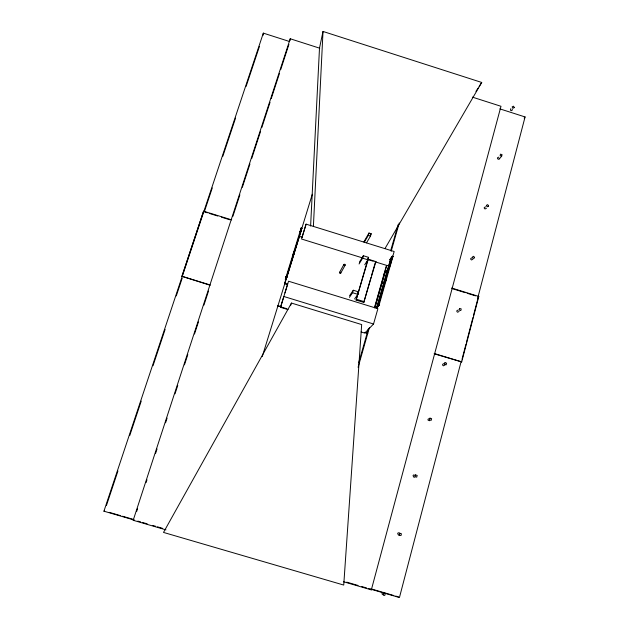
<?xml version="1.0" encoding="UTF-8"?>
<svg xmlns="http://www.w3.org/2000/svg" width="629" height="629" viewBox="0 0 629 629"><rect width="100%" height="100%" fill="white"/><g stroke="black" fill="none" stroke-linecap="round" stroke-linejoin="round"><path stroke-width="0.94" d="M343.811 264.589L344.322 265.501L345.235 265.029L345.054 264.314L344.016 264.266L339.44 272.601L339.927 273.481L340.619 273.332L345.235 265.029M340.808 273.025L340.635 272.341M313.399 226.314L323.015 31.45L481.72 82.446L385.019 248.51M310.608 226.055L319.493 48.134L323.015 31.45M263.158 35.216L263.323 33.125L289.497 41.506M289.961 40.665L290.228 38.762L319.784 48.229M461.261 361.046L399.439 597.55L384.382 593.147M477.647 298.358L525.073 116.947L499.835 108.864M462.032 359.253L465.995 344.094M466.49 342.2L472.929 317.574M473.425 315.679L478.126 297.682M434.112 353.781L461.702 361.895L478.803 296.432L451.653 288.019M343.387 581.707L371.33 589.876L500.983 106.285L472.387 97.125M358.75 362.603L368.452 328.597M374.53 307.337L386.3 266.091M390.821 250.208L398.094 224.71M374.687 307.793L386.756 265.485M358.09 367.305L369.388 327.685M375.041 307.88L385.53 271.083M391.183 251.278L399.25 222.973M376.299 307.636L378.509 304.703L379.145 304.9L376.928 307.833L376.299 307.636L378.328 305.332L392.307 256.215L392.936 256.412L378.965 305.529L376.928 307.833M383.784 283.75L383.155 283.561L383.328 282.948L385.443 280.322L386.08 280.51L385.019 281.823M389.941 259.753L392.126 256.829L392.755 257.025L390.562 259.95L389.941 259.753L392.307 256.215M377.172 306.347L391.01 258.039L391.757 258.267L377.927 306.582L377.172 306.347L390.876 258.212M361.062 331.947L364.812 333.095L373.54 323.99L377.895 308.682L288.538 281.218L280.526 307.314L288.019 309.61M389.917 266.405L394.155 251.506L306.095 224.144L301.519 239.012L362.933 258.039M285.684 278.215L286.447 278.45L285.684 278.215L301.102 228.123L301.865 228.358M285.33 279.669L286.297 276.335L286.942 276.54L285.959 279.866L285.33 279.669L285.519 279.048L286.156 279.245L262.262 356.549M287.304 284.623L284.497 283.758L284.662 283.199L287.477 284.064M367.674 260.131L356.085 300.08L363.774 302.447L371 277.358M371.542 275.502L375.018 263.417M363.774 302.447L375.914 261.585L368.264 259.219L356.085 300.08M292.933 255.02L293.806 252.001L294.443 252.198L293.373 255.83L292.744 255.633M354.583 298.972L357.877 294.364L358.593 291.88L353.286 290.236L349.582 295.74M364.71 264.746L367.902 259.808L368.61 257.363L363.342 255.728L359.426 262.128M300.072 231.881L301.228 227.934L301.865 228.138L300.701 232.07L300.072 231.881L300.261 231.275L300.882 231.464M364.364 242.165L368.287 235.419L368.979 233.037L371.189 233.721L370.497 236.103L366.51 242.833M349.402 297.383L352.562 292.729L353.286 290.236M359.057 263.983L362.634 258.181L363.342 255.728M298.924 236.976L299.129 236.276L301.944 237.149M280.526 307.314L283.836 296.495L373.54 323.99M284.953 292.925L287.712 283.915M302.077 237.251L306.095 224.144M286.297 276.335L286.101 276.964L286.745 277.161M293.806 252.001L293.617 252.614L294.254 252.819M301.228 227.934L301.039 228.547L301.676 228.752M284.497 283.758L299.129 236.276M286.494 278.285L312.298 194.259M286.447 278.45L301.26 230.403L300.505 230.167M165.954 529.862L133.191 520.285L290.228 38.762M136.642 511.542L137.554 508.735M146.085 482.577L146.997 479.778M155.52 453.619L157.046 448.949M165.576 422.79L167.094 418.112M175.011 393.825L177.755 385.42M184.454 364.859L187.804 354.583M194.503 334.03L198.465 321.891M203.945 305.073L208.513 291.054M232.879 216.321L239.885 194.833M242.322 187.356L249.933 163.996M251.757 158.39L260.595 131.304M261.813 127.561L270.03 102.338M271.248 98.604L279.473 73.373M280.691 69.638L288.915 44.415M210.078 285.244L181.875 276.288L203.584 211.187L231.669 219.883M182.268 275.714L203.584 211.187M134.048 519.994L103.927 511.188L263.323 33.125M106.458 505.409L117.938 470.956M129.731 435.575L141.21 401.129M153.004 365.748L165.105 329.431M176.277 295.913L182.174 278.222M204.511 211.187L212.272 187.914M222.823 156.259L235.545 118.079M246.096 86.425L259.439 46.389M290.535 305.631L291.463 303.068L361.675 324.572L343.733 585.056L163.509 532.425L291.463 303.068M363.837 241.929L368.979 233.037M370.245 235.332L371.189 233.721M339.44 272.601L339.951 272.129M367.595 258.951L368.61 257.363M475.956 91.394L478.048 88.146M479.094 86.519L481.72 82.446M375.285 262.49L375.914 261.585M357.492 293.436L358.593 291.88M391.836 257.874L392.936 256.412M383.32 274.952L388.117 268.732M444.892 365.04L443.421 365.842L442.698 365.252L442.58 364.333L444.043 363.523M459.084 311.465L457.645 312.243L456.921 311.662L456.803 310.757L458.242 309.979M472.929 259.219L471.514 259.974L470.799 259.4L470.681 258.519L472.096 257.764M486.437 208.254L485.038 208.977L484.338 208.419L484.212 207.554L485.612 206.823M383.155 283.561L385.27 280.943M498.797 157.116L497.421 157.816L497.547 158.665L498.239 159.223L499.615 158.516M501.675 156.149L502.076 154.648L500.503 154.144L500.11 155.646L501.675 156.149L499.096 159.161M510.827 108.652L510.441 110.106L511.125 110.649L511.975 110.594L512.36 109.139M524.146 118.055L525.073 116.947M478.37 296.739L478.803 296.432M133.191 520.285L133.898 519.947M103.927 511.188L104.595 510.992M383.706 594.476L381.976 593.965L382.463 592.141L384.193 592.652L384.303 593.666M399.462 535.027L398.511 535.145L397.638 533.534L398.228 532.747L399.934 533.25M414.81 477.136L413.874 477.238L413.009 475.658L413.591 474.903L415.266 475.398M429.473 418.442L427.979 419.276L428.105 420.227L429.764 420.73M109.304 512.368L120.611 515.67M122.498 516.22L133.804 519.53M372.171 589.192L381.591 591.944M384.421 592.77L393.84 595.529M395.727 596.08L398.55 596.905M137.806 521.087L140.629 521.913M142.374 522.424L147.217 523.839M152.871 525.49L155.693 526.316M157.439 526.827L162.274 528.242M346.736 582.147L358.035 585.45M361.793 586.55L366.558 587.942M368.382 588.477L382.503 592.597M181.875 276.288L210.039 284.913M277.648 305.592L281.407 306.74M364.977 332.309L367.8 333.173M434.466 353.569L461.702 361.895M277.57 305.891L280.377 306.755M282.256 307.322L286.942 308.76M364.741 332.56L367.556 333.417M352.562 292.729L357.877 294.364M378.328 305.332L378.965 305.529M356.627 299.325L364.356 301.708M377.29 306.205L378.053 306.441M376.472 307.015L377.101 307.211M368.515 259.769L373.17 261.216M375.033 261.79L388.989 266.114M362.634 258.181L367.902 259.808M204.567 211.934L207.381 212.806M209.253 213.388L217.697 215.999M221.447 217.162L229.884 219.773M452.117 288.609L465.248 292.674M467.119 293.256L475.555 295.866M383.328 282.948L383.957 283.136M368.287 235.419L370.497 236.103M392.221 256.412L392.976 256.648L392.087 256.593M301.039 228.327L301.802 228.563M300.568 229.97L301.322 230.206M390.114 259.148L390.735 259.345M370.308 589.035L371.33 589.876M286.156 276.548L286.887 276.949L286.156 276.548M383.588 593.013L383.1 594.853L383.871 595.482L384.838 595.356L385.325 593.517L384.555 592.888L383.588 593.013M399.722 533.266L399.25 535.059L400.972 535.57L401.444 533.777L399.722 533.266M415.486 474.911L415.022 476.656L416.72 477.167L417.184 475.414L415.486 474.911M429.961 418.143L429.505 419.842L431.179 420.353L431.628 418.655L429.961 418.143M444.955 362.674L444.514 364.325L446.165 364.836L446.598 363.177L444.955 362.674M459.61 308.43L459.186 310.05L460.813 310.553L461.238 308.933L459.61 308.43M474.588 257.756L473.157 258.519L472.316 257.049L473.747 256.294L474.588 257.756M488.544 206.076L487.137 206.807L486.303 205.368L487.711 204.629L488.544 206.076M514.333 107.583L512.973 108.267L512.155 106.883L513.516 106.199L514.333 107.583M378.414 304.931L379.177 305.167L378.414 304.931"/></g></svg>
